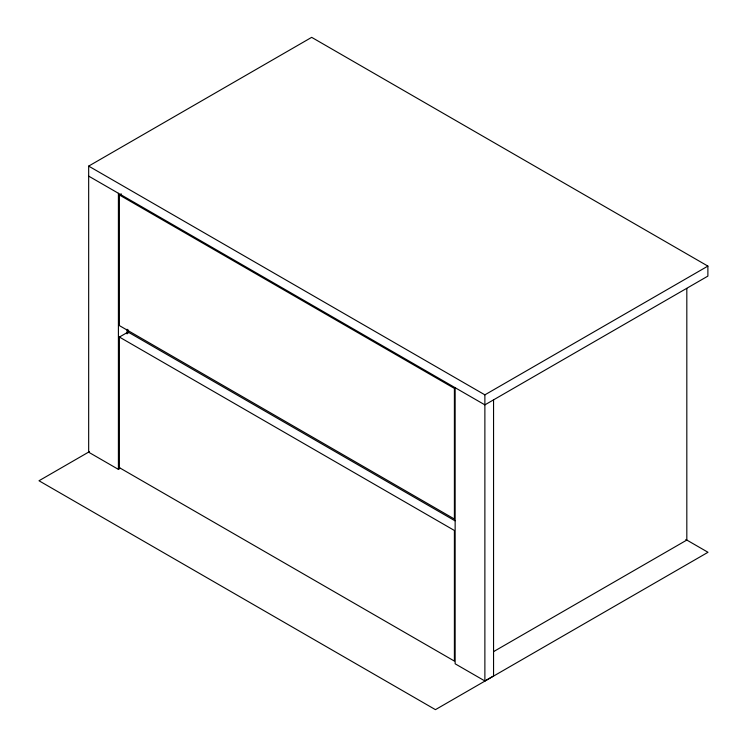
<?xml version="1.0" encoding="UTF-8"?>
<svg xmlns="http://www.w3.org/2000/svg" width="747" height="747" viewBox="0 0 747 747"><rect width="100%" height="100%" fill="white"/><g stroke="black" fill="none" stroke-linecap="round" stroke-linejoin="round"><path stroke-width="1.12" d="M120.332 468.276L118.409 469.387L88.669 452.215L88.669 166.105L311.676 37.35L707.885 266.1L707.885 276.11L484.878 404.865L88.669 176.115M119.399 194.995L454.4 388.412L454.4 519.025L119.399 325.608L119.399 194.995L121.322 193.884M119.399 337.056L454.4 530.473L454.4 661.086L119.399 467.669L119.399 337.056L128.073 332.051L454.998 520.799M89.463 451.618L38.993 480.76L435.445 709.65L708.007 552.285L685.811 539.474M88.669 166.105L484.878 394.846L707.885 266.1M493.618 651.599L686.82 540.053L686.82 288.417M455.147 387.693L455.147 663.803L484.878 680.965L493.552 675.96L493.552 399.86M484.878 394.846L484.878 680.965M128.073 329.763L128.073 333.19M127.074 329.24L127.074 333.9M118.409 193.286L118.409 469.387"/></g></svg>
